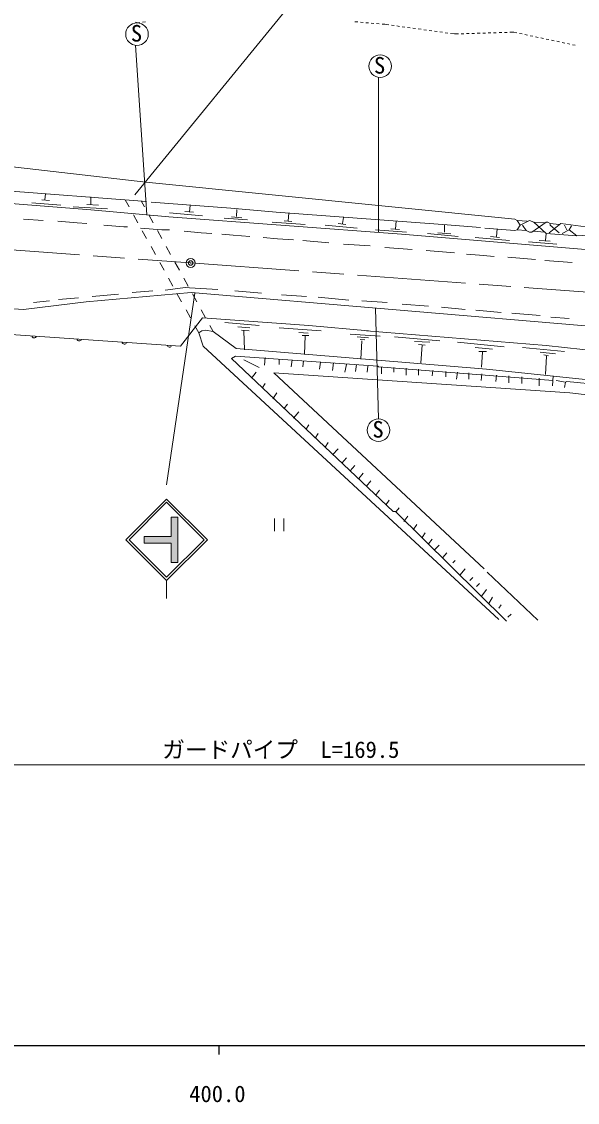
# Model space of a CAD drawing. Units: millimetres, scale not verified. Extents: x 40000 to 680000, y 20000 to 380000.
# Drawn here: x 446188 to 507666, y 198715 to 318217 of the extents above; entities that cross this region are included whole.
import ezdxf
from ezdxf.enums import TextEntityAlignment as Align

# ---------------------------------------------------------------- set-up
doc = ezdxf.new("R2010")
doc.units = ezdxf.units.MM
doc.header["$LTSCALE"] = 1000
doc.header["$PDMODE"] = 32
doc.header["$PDSIZE"] = 500
doc.linetypes.add('CHAIN', pattern=[18.5, 12, -1.5, 3.5, -1.5])
for name, color, linetype, lineweight in [('M-BGD', 7, 'Continuous', 13), ('M-BMK', 2, 'CHAIN', 13), ('M-BMK-SRVR', 3, 'Continuous', 13), ('M-STR-HTXT', 7, 'Continuous', 13), ('M-STR-STRC', 7, 'Continuous', 13), ('M-TTL-BAND', 7, 'Continuous', 25)]:
    doc.layers.add(name, color=color, linetype=linetype, lineweight=lineweight)
doc.styles.add('ＭＳ ゴシック', font='')
doc.styles.get('ＭＳ ゴシック').set_extended_font_data('MS Gothic')

msp = doc.modelspace()

# ---------------------------------------------------------------- hatches: boundary and pattern name
at = {"layer": 'M-STR-STRC'}
msp.add_hatch(color=256, dxfattribs=at).paths.add_polyline_path([(459732, 261295), (462732, 261295), (462732, 263420), (463482, 263420), (463482, 258420), (462732, 258420), (462732, 260545), (459732, 260545)])

# ---------------------------------------------------------------- linework, layer by layer
at = {"layer": 'M-BGD'}
for p, q in [((458791, 318160), (459016, 318083)), ((459016, 318083), (459279, 318116)), ((459576, 318154), (459874, 318192)), ((483065, 318204), (483364, 318178)), ((483663, 318152), (483962, 318126)), ((484261, 318100), (484559, 318074)), ((484858, 318048), (485157, 318023)), ((485456, 317997), (485755, 317971)), ((486054, 317945), (486367, 317917)), ((486367, 317917), (486801, 317857)), ((487098, 317816), (487395, 317775)), ((487692, 317734), (487989, 317693)), ((488286, 317652), (488584, 317611)), ((488881, 317569), (489178, 317528)), ((489475, 317487), (489772, 317446)), ((490069, 317405), (490367, 317364)), ((490664, 317323), (490961, 317281)), ((491258, 317240), (491555, 317199)), ((491852, 317158), (492149, 317117)), ((492447, 317076), (492744, 317035)), ((493041, 316993), (493338, 316952)), ((493635, 316911), (494069, 316851)), ((494069, 316851), (494498, 316864)), ((494798, 316873), (495098, 316882)), ((495398, 316891), (495698, 316900)), ((495997, 316909), (496297, 316918)), ((496597, 316927), (496897, 316936)), ((497197, 316945), (497497, 316954)), ((497797, 316963), (498096, 316972)), ((498396, 316981), (498696, 316990)), ((498996, 317000), (499296, 317009)), ((499596, 317018), (499896, 317027)), ((500195, 317036), (500625, 317049)), ((500625, 317049), (500979, 316973)), ((501272, 316911), (501566, 316849)), ((501859, 316787), (502153, 316724)), ((458780, 315596), (460030, 296860)), ((502446, 316662), (502740, 316600)), ((503033, 316537), (503327, 316475)), ((503620, 316413), (503914, 316351)), ((504207, 316288), (504501, 316226)), ((504794, 316164), (505087, 316101)), ((505381, 316039), (505674, 315977)), ((505968, 315915), (506261, 315852)), ((506555, 315790), (506848, 315728)), ((507142, 315665), (507435, 315603)), ((485678, 294889), (485674, 312053)), ((430133, 303925), (459936, 300454)), ((459936, 300454), (500745, 296390)), ((432165, 299099), (453840, 297406)), ((438769, 299946), (460020, 298337)), ((448844, 299184), (448760, 298507)), ((453840, 298845), (453840, 297999)), ((447320, 298168), (450538, 297914)), ((448421, 298507), (449268, 298422)), ((451892, 297745), (455683, 297515)), ((453416, 297999), (454686, 297914)), ((457650, 298507), (458085, 297719)), ((459402, 298384), (459765, 297727)), ((460528, 298253), (469334, 297575)), ((464846, 297914), (464762, 297152)), ((469334, 297575), (474329, 297152)), ((446389, 296390), (448590, 296221)), ((453840, 297406), (462476, 296644)), ((458569, 296844), (459053, 295969)), ((460249, 296852), (460732, 295977)), ((462476, 296644), (488214, 294697)), ((462560, 297067), (466201, 296729)), ((464254, 297237), (465185, 297152)), ((468596, 296469), (471170, 296294)), ((469416, 296620), (470553, 296536)), ((469947, 296679), (470009, 297445)), ((474329, 297152), (492786, 295797)), ((475737, 297036), (475684, 296199)), ((481780, 296559), (481695, 295882)), ((500745, 296390), (500999, 296221)), ((450199, 296136), (452316, 295967)), ((452316, 295967), (453416, 295882)), ((455279, 295713), (457480, 295543)), ((457480, 295543), (457904, 295543)), ((459343, 295374), (461714, 295205)), ((461714, 295205), (462560, 295205)), ((473906, 296051), (477546, 295797)), ((475229, 296190), (476076, 296105)), ((479748, 295713), (483304, 295374)), ((481187, 295882), (482034, 295797)), ((485336, 295205), (488781, 294947)), ((487029, 295289), (487976, 295217)), ((487622, 296136), (487537, 295289)), ((492786, 295797), (496935, 295459)), ((492956, 295713), (492956, 294951)), ((500745, 295120), (497443, 295374)), ((498798, 295289), (498713, 294443)), ((500999, 295205), (500745, 295120)), ((500999, 296221), (501338, 295713)), ((500999, 296221), (502100, 296136)), ((501338, 295713), (500999, 295205)), ((502015, 295120), (500999, 295205)), ((501338, 295713), (502354, 296221)), ((501592, 295713), (502015, 295120)), ((502354, 296221), (502862, 296051)), ((504216, 296051), (502608, 294951)), ((502862, 296051), (504047, 295967)), ((502862, 296051), (504216, 294781)), ((504386, 296051), (504216, 296051)), ((504640, 295882), (504386, 296051)), ((504555, 294866), (505825, 295882)), ((504640, 295882), (504640, 295713)), ((504640, 295882), (505656, 295797)), ((504640, 295713), (505656, 294866)), ((505825, 295882), (509720, 295374)), ((505994, 294781), (506756, 295205)), ((506248, 295713), (506502, 295205)), ((507010, 295628), (506756, 295205)), ((506756, 295205), (507603, 294527)), ((459537, 295093), (460021, 294218)), ((461216, 295102), (461700, 294227)), ((464169, 295035), (466032, 294866)), ((466032, 294866), (467217, 294781)), ((468318, 294697), (469588, 294612)), ((469588, 294612), (471450, 294443)), ((472890, 294358), (474498, 294189)), ((474498, 294189), (476276, 294104)), ((477292, 294019), (480171, 293765)), ((488214, 294697), (509889, 292919)), ((491093, 294781), (494480, 294443)), ((492230, 294851), (493664, 294744)), ((496342, 294358), (500152, 294019)), ((498036, 294443), (499052, 294358)), ((502354, 294951), (502015, 295120)), ((502608, 294951), (502354, 294951)), ((502777, 295035), (504047, 294951)), ((503454, 294019), (504641, 293950)), ((504216, 294781), (504132, 294019)), ((504216, 294781), (507603, 294527)), ((507603, 294527), (508788, 294612)), ((460505, 293343), (460989, 292468)), ((462184, 293352), (462668, 292477)), ((481780, 293596), (484743, 293427)), ((486352, 293257), (489400, 293003)), ((490924, 292919), (494056, 292665)), ((502269, 293850), (505402, 293596)), ((461473, 291593), (461957, 290718)), ((463152, 291602), (463636, 290727)), ((495411, 292495), (496850, 292411)), ((496850, 292411), (498459, 292241)), ((499983, 292157), (503031, 291903)), ((504047, 291818), (507095, 291564)), ((462440, 289843), (462924, 288968)), ((464120, 289851), (464604, 288976)), ((464931, 288262), (453332, 287246)), ((456888, 288093), (454009, 287839)), ((460698, 288431), (458412, 288262)), ((464592, 288855), (462052, 288516)), ((463408, 288092), (463892, 287217)), ((464762, 288770), (464592, 288855)), ((467894, 288601), (464762, 288770)), ((517086, 283859), (464931, 288262)), ((465088, 288101), (465572, 287226)), ((469757, 288431), (472720, 288177)), ((474922, 288008), (477716, 287839)), ((446389, 286399), (430810, 287415)), ((453332, 287246), (446389, 286399)), ((449268, 287331), (447490, 287161)), ((452485, 287669), (450284, 287500)), ((478986, 287754), (482372, 287415)), ((483812, 287331), (486606, 287161)), ((488299, 286992), (491178, 286738)), ((464376, 286342), (464860, 285467)), ((466055, 286351), (466539, 285476)), ((485338, 286522), (485674, 274292)), ((492617, 286653), (495242, 286399)), ((496427, 286315), (499221, 286061)), ((500406, 285976), (503539, 285722)), ((463746, 282335), (466201, 285468)), ((465344, 284592), (465780, 283804)), ((466201, 285468), (477970, 284621)), ((467023, 284601), (467386, 283944)), ((468656, 284960), (472466, 284621)), ((470096, 284452), (471450, 284367)), ((477970, 284621), (484551, 284010)), ((504724, 285553), (506756, 285383)), ((465780, 283804), (466116, 284029)), ((465780, 283804), (466286, 282335)), ((466116, 284029), (466540, 284113)), ((466540, 284113), (467386, 283944)), ((467386, 283944), (469926, 282081)), ((470519, 284113), (471366, 284029)), ((470773, 284029), (470858, 281912)), ((474668, 284367), (479324, 284029)), ((476869, 283859), (477885, 283775)), ((477208, 283521), (477970, 283521)), ((477546, 283521), (477462, 281404)), ((482525, 283672), (485844, 283436)), ((483291, 283363), (484574, 283267)), ((484320, 284029), (504216, 282420)), ((487452, 283351), (492448, 282928)), ((466286, 282335), (498967, 252109)), ((469926, 282081), (497612, 279795)), ((483642, 283051), (484150, 283013)), ((483812, 282928), (483727, 280896)), ((489654, 282843), (491347, 282759)), ((490077, 282505), (490818, 282457)), ((490482, 282438), (490349, 280478)), ((494395, 282759), (499560, 282251)), ((496342, 282166), (498290, 281997)), ((501592, 282166), (506248, 281743)), ((504216, 282420), (513530, 281404)), ((469842, 281235), (469418, 280981)), ((469418, 280981), (487283, 264047)), ((485590, 280134), (469842, 281235)), ((473144, 281065), (473059, 280219)), ((474668, 280896), (474668, 280303)), ((496766, 281743), (497612, 281743)), ((497160, 281665), (497076, 279995)), ((503539, 281658), (505232, 281489)), ((503944, 281362), (504452, 281277)), ((504236, 281236), (504152, 279204)), ((470773, 280811), (472466, 279965)), ((476107, 280811), (476022, 280049)), ((477377, 280727), (477292, 280049)), ((479240, 280557), (479155, 279795)), ((480679, 280473), (480594, 279626)), ((482118, 280303), (481949, 279457)), ((483219, 280303), (483134, 279541)), ((484489, 280134), (484404, 279457)), ((485674, 280049), (485590, 280134)), ((504978, 278525), (485674, 280049)), ((486013, 280049), (486013, 279287)), ((487368, 279965), (487368, 279457)), ((488722, 279880), (488722, 279118)), ((490077, 279795), (490077, 279118)), ((497612, 279795), (512260, 278271)), ((472128, 279457), (471620, 278779)), ((497358, 257697), (474075, 279372)), ((474075, 279372), (506841, 277171)), ((491686, 279626), (491601, 279033)), ((493125, 279541), (493125, 278949)), ((494395, 279457), (494310, 278695)), ((495665, 279372), (495665, 278695)), ((497104, 279287), (497020, 278525)), ((498713, 279118), (498628, 278441)), ((500068, 279033), (500068, 278271)), ((501507, 278949), (501507, 278187)), ((503454, 278779), (503454, 277933)), ((504978, 279033), (504894, 277933)), ((505317, 278525), (506333, 278356)), ((506502, 278441), (506333, 278356)), ((512175, 277848), (506502, 278441)), ((473144, 278187), (472805, 277679)), ((506333, 278356), (506248, 277763)), ((474414, 277171), (473990, 276493)), ((506841, 277171), (523859, 275139)), ((475599, 275901), (475176, 275393)), ((476869, 275054), (476276, 274377)), ((477970, 273615), (477631, 273107)), ((478986, 272683), (478647, 272175)), ((480086, 271667), (479748, 271159)), ((481187, 270990), (480594, 270313)), ((482118, 269974), (481610, 269381)), ((483050, 269127), (482542, 268535)), ((483981, 268281), (483473, 267688)), ((484828, 267434), (484320, 266841)), ((485759, 266418), (485336, 265825)), ((486860, 265317), (486521, 264809)), ((487622, 264047), (487960, 264471)), ((474150, 263287), (474150, 261887)), ((475200, 261887), (475200, 263287)), ((487283, 264047), (487622, 264047)), ((487537, 264047), (499814, 251940)), ((488892, 263539), (488468, 262947)), ((489908, 262608), (489484, 262015)), ((490839, 261677), (490500, 261169)), ((491601, 260999), (491178, 260491)), ((492363, 260322), (491855, 259814)), ((493210, 259475), (492786, 258967)), ((494141, 258629), (493887, 258375)), ((495242, 257697), (494649, 257020)), ((497697, 257359), (503285, 252025)), ((496088, 256766), (495750, 256427)), ((496850, 256089), (496512, 255750)), ((497612, 255411), (497104, 254734)), ((498290, 254565), (497866, 253887)), ((499221, 253718), (498967, 253379)), ((500322, 252702), (499983, 252363))]:
    msp.add_line(p, q, dxfattribs=at)
msp.add_lwpolyline([(409813, 288855), (410660, 285976), (463746, 282335), (466201, 285468)], dxfattribs=at)
for centre in [(458951, 316835), (485845, 313292), (485674, 273042)]:
    msp.add_circle(centre, 1250, dxfattribs=at)
for centre in [(447576, 283501), (452565, 283159), (457553, 282816), (462541, 282474)]:
    msp.add_arc(centre, 256, 188.75715, 343.39638, dxfattribs=at)
at = {"layer": 'M-BMK'}
for p, q in [((385278, 297406), (464888, 291527)), ((464888, 291527), (516335, 287728))]:
    msp.add_line(p, q, dxfattribs=at)
at = {"layer": 'M-BMK-SRVR'}
msp.add_circle((464888, 291527), 500, dxfattribs=at)
msp.add_point((464888, 291527), dxfattribs=at)
at = {"layer": 'M-STR-HTXT'}
for p, q in [((476383, 320689), (458710, 299079)), ((394819, 236052), (548587, 236052))]:
    msp.add_line(p, q, dxfattribs=at)
at = {"layer": 'M-STR-STRC'}
for p, q in [((465354, 288177), (462222, 267011)), ((457732, 260921), (462232, 265421)), ((466733, 260921), (462232, 265421)), ((458086, 260921), (462232, 265067)), ((466379, 260921), (462232, 265067)), ((463482, 263420), (462732, 263420)), ((462732, 261295), (462732, 263420)), ((463482, 258420), (463482, 263420)), ((457732, 260921), (462232, 256420)), ((458086, 260921), (462233, 256774)), ((459732, 260545), (459732, 261295)), ((462732, 261295), (459732, 261295)), ((462732, 260545), (459732, 260545)), ((462233, 256774), (466379, 260921)), ((462233, 256421), (466733, 260921)), ((462732, 258420), (462732, 260545)), ((463482, 258420), (462732, 258420)), ((462232, 256420), (462232, 254420))]:
    msp.add_line(p, q, dxfattribs=at)
at = {"layer": 'M-TTL-BAND'}
for p, q in [((40000, 205000), (579000, 205000)), ((468000, 205000), (468000, 204000))]:
    msp.add_line(p, q, dxfattribs=at)

# ---------------------------------------------------------------- texts
at = {"layer": 'M-BGD', "style": 'ＭＳ ゴシック'}
for p in [(458272, 315461), (485166, 311918), (484996, 271668)]:
    msp.add_text('S', height=1833, dxfattribs=at).set_placement(p, align=Align.BOTTOM_LEFT)
at = {"layer": 'M-STR-HTXT', "style": 'ＭＳ ゴシック'}
msp.add_text('ガードパイプ  L=169.5', height=1833, dxfattribs=at).set_placement((461752, 236253), align=Align.BOTTOM_LEFT)
at = {"layer": 'M-TTL-BAND', "style": 'ＭＳ ゴシック'}
msp.add_text('400.0', height=1833, dxfattribs=at).set_placement((467844, 198195), align=Align.BOTTOM_CENTER)

doc.saveas('drawing.dxf')
